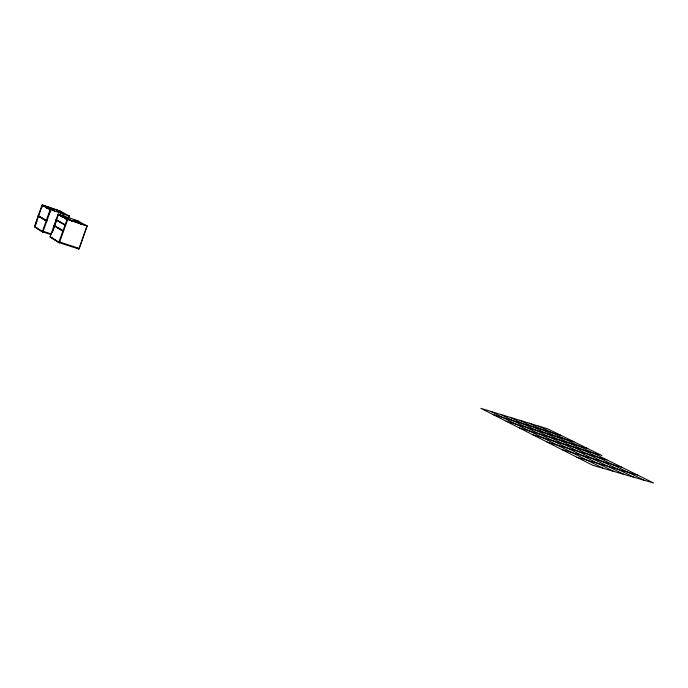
<?xml version="1.0" encoding="UTF-8"?>
<svg xmlns="http://www.w3.org/2000/svg" width="688" height="688" viewBox="0 0 688 688"><rect width="100%" height="100%" fill="white"/><g stroke="black" fill="none" stroke-linecap="round" stroke-linejoin="round"><path stroke-width="1.03" d="M50.852 234.522L42.286 231.804L34.4 226.653L38.158 215.998L46.75 221.089L38.158 215.998M38.236 215.765L46.836 220.848L38.236 215.765L42.002 205.093L50.697 209.917L42.002 205.093M35.045 226.034L42.458 205.015L60.742 211.293L69.471 216.152L68.783 218.096M35.2 226.137L36.971 221.132M42.071 207.208L42.785 205.205M42.286 231.804L46.148 220.882M46.234 220.65L50.095 209.711M48.9 214.57L50.628 209.677L69.471 216.152M54.447 211.663L54.662 211.053L46.732 206.555L46.526 207.148L48.28 208.154M64.268 214.819L57.044 210.752L57.259 210.167L65.386 214.725M76.858 222.654L77.563 220.676L87.17 226.034L78.974 249.047L58.772 242.563L50.078 236.887L54.034 225.707L54.653 225.913M63.588 231.125L54.085 225.492L56.072 219.893L56.691 220.108M65.687 225.208L56.132 219.721L58.067 214.26L67.673 219.61L58.067 214.26M52.159 232.217L58.549 214.192L77.942 220.882L77.718 221.502L73.736 220.143L73.96 219.524L82.913 224.546M52.348 232.432L56.235 221.304M58.678 215.017L58.901 214.389M60.381 213.461L61.086 211.483L42.622 205.11M62.789 216.41L63.012 215.791L71.75 220.745L71.526 221.381M58.772 242.563L62.84 231.099L54.034 225.707M62.961 230.91L64.999 225.174L56.072 219.893M65.059 224.993L67.046 219.395M50.078 236.887L59.409 242.769L67.742 219.429L58.549 214.192M69.075 216.66L69.29 216.058M576.931 457.245L637.509 475.021M561.761 449.522L621.961 467.324M547.106 442.066L606.928 459.885M532.959 434.859L601.811 455.516L547.88 428.934L480.869 408.345L592.669 465.26L653.6 482.985L538.678 426.104M519.277 427.893L587.69 448.55M506.05 421.159L573.998 441.808M493.253 414.649L560.737 435.272M51.067 233.911L43.017 231.211M34.4 226.653L42.897 232.002L50.8 209.771L42.458 205.015M62.84 231.099L63.477 231.306M54.085 225.492L54.705 225.698M64.999 225.174L65.627 225.38M56.132 219.721L64.792 224.684M67.742 219.429L87.17 226.034M57.044 210.752L59.916 211.741M529.356 423.24L643.822 480.138M519.913 420.342L633.897 477.248M510.35 417.401L623.827 474.324M500.649 414.425L613.593 471.349M490.828 411.398L603.213 468.322M73.736 220.143L81.795 224.675M46.053 207.793L47.799 208.791M60.406 216.006L62.135 216.995M64.732 218.474L67.329 219.962L67.553 219.326L86.98 225.922L79.197 248.411L59.529 241.935M57.371 227.324L62.703 230.575M57.302 227.53L62.591 230.772M77.262 247.964L78.974 249.047M34.839 226.627L42.966 231.925M50.525 236.844L59.486 242.683"/></g></svg>
